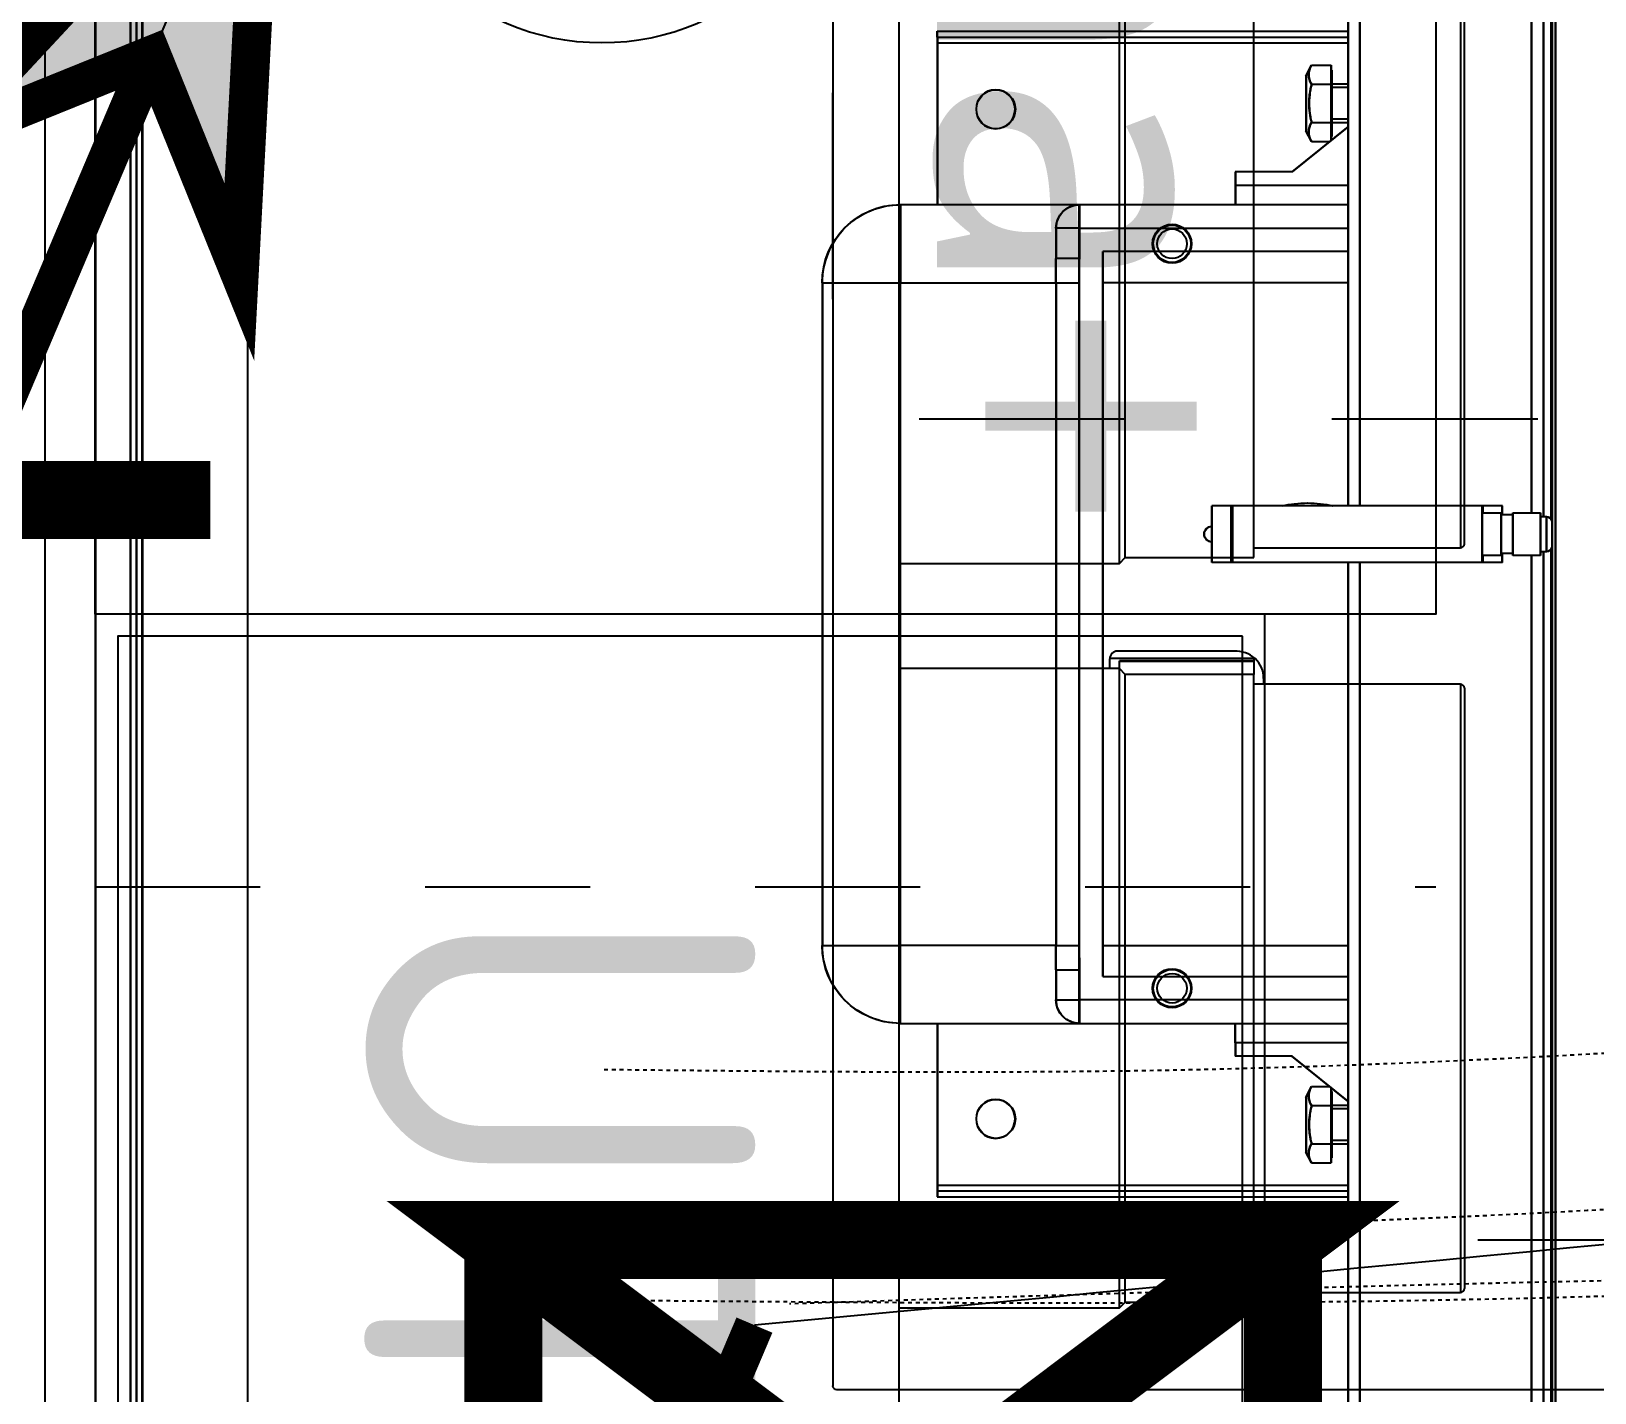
# Model space of a CAD drawing. Extents: x -2932 to 12371, y 2178 to 6224.
# Drawn here: x 6273.24 to 6313.35, y 4069.41 to 4104.34 of the extents above; entities that cross this region are included whole.
import ezdxf
from ezdxf import colors
from ezdxf.entities.mleader import LeaderData, LeaderLine
from ezdxf.math import Vec2, Vec3

# ---------------------------------------------------------------- set-up
doc = ezdxf.new("R2010")
doc.units = 0
doc.header["$PDMODE"] = 67
for name, pattern in [('ACAD_ISO02W100', [15, 12, -3]), ('prlm_ef', [0.165, 0.1, -0.065]), ('prlm_vmc', [0.282222, 0.141111, -0.141111]), ('Style de ligne -1', [0.41664, 0.20828, -0.20836])]:
    doc.linetypes.add(name, pattern=pattern)
doc.layers.get('0').update_dxf_attribs({"color": 252})
doc.layers.add('_GAZELEC-BOITE INCORPO', color=36, linetype='Continuous', lineweight=18)
doc.layers.add('_GAZELEC-RESERVATION', color=1, linetype='Continuous', lineweight=18)
for name, color, linetype in [('_GAZELEC-EAU CHAUDE', 1, 'Continuous'), ('B aménagement intérieur', 252, 'Continuous'), ('B Général', 252, 'Continuous'), ('C ANNOTATIONS-prestations', 252, 'Continuous'), ('F REMPLISSAGE-vert clair', 252, 'Continuous'), ('F REMPLISSAGE-vert foncé', 252, 'Continuous'), ('GAZ-FLECHE VMC', 93, 'Continuous'), ('GAZ-GAZ N-1', 202, 'Continuous'), ('MTI900_Alu', 252, 'Continuous'), ('prlm-CHAUFF', 30, 'Continuous'), ('prlm-EAU-EF', 161, 'Continuous'), ('prlm-EAU-EUEV', 25, 'Continuous'), ('prlm-MOD', 64, 'Continuous')]:
    doc.layers.add(name, color=color, linetype=linetype)
doc.layers.add('prlm-ZEROPLOT', color=254, linetype='Continuous', plot=False)
doc.styles.add('Arial', font='arial.ttf')
doc.styles.add('prlm-chauff', font='trebucbi.ttf', dxfattribs={"height": 18})
doc.styles.get("Standard").update_dxf_attribs({"font": 'isocp.shx', "height": 15})
doc.dimstyles.new('200', dxfattribs={"dimscale": 0.1, "dimtxt": 150, "dimasz": 25, "dimexe": 50, "dimexo": 50, "dimgap": 20, "dimtad": 1, "dimdec": 0, "dimdsep": 46, "dimtxsty": 'Arial', "dimblk1": 'DOTBLANK', "dimblk2": 'DOTBLANK', "dimsah": 1, "dimcen": 25, "dimclrd": 5, "dimclre": 5, "dimadec": 0, "dimazin": 0, "dimtfac": 1, "dimtdec": 0, "dimtmove": 0, "dimatfit": 3, "dimldrblk": 'DOTBLANK', "dimfxl": 50, "dimtolj": 1, "dimtzin": 0, "dimarcsym": 0})

# ---------------------------------------------------------------- blocks, each defined once
blk = doc.blocks.new('A n1.200_wc-2')
at = {"layer": 'B Général', "linetype": 'Continuous'}
for p, q in [((-24.9, 0.1), (24.9, 0.1)), ((25, -20.1), (25, 0))]:
    blk.add_line(p, q, dxfattribs=at)
blk.add_arc((24.9, 0), 0.1, 0, 90, dxfattribs=at)
blk = doc.blocks.new('A n1.Groupe-6-1')
at = {"layer": 'B Général', "linetype": 'Style de ligne -1', "ltscale": 25.4, "flags": 128}
blk.add_lwpolyline([(-35.4, 7.6), (35.6, 7.6), (35.6, -32.4), (-35.4, -32.4)], close=True, dxfattribs=at)
at = {"layer": 'B Général', "xscale": -1, "rotation": 270}
blk.add_blockref('A n1.200_wc-2', (35.5, 7.5), dxfattribs=at)
blk = doc.blocks.new('A n1.WC-plan-PMR')
at = {"layer": 'B Général'}
blk.add_blockref('A n1.Groupe-6-1', (0, 0), dxfattribs=at)
blk = doc.blocks.new('A n1.T4 A32_A33 (2D)')
at = {"layer": 'B Général', "linetype": 'Continuous'}
blk.add_line((-638.1, 251.635), (-638.1, 160.635), dxfattribs=at)
at = {"layer": 'F REMPLISSAGE-vert clair'}
blk.add_line((-639.4, 251.635), (-639.4, 159.335), dxfattribs=at)
at = {"layer": 'F REMPLISSAGE-vert foncé'}
blk.add_line((-639.4, 251.635), (-639.4, 159.335), dxfattribs=at)
at = {"layer": 'F REMPLISSAGE-vert foncé', "linetype": 'Continuous'}
blk.add_line((-638.1, 251.635), (-638.1, 160.635), dxfattribs=at)
at = {"layer": 'B Général', "rotation": 180}
blk.add_blockref('A n1.WC-plan-PMR', (-583.58, 219.235), dxfattribs=at)
blk = doc.blocks.new('A n1.G 100_80')
at = {"layer": 'B Général', "linetype": 'Continuous', "flags": 128}
blk.add_lwpolyline([(9.5, -45), (9.5, 45), (48.52, 45), (48.52, -45)], close=True, dxfattribs=at)
at = {"layer": 'C ANNOTATIONS-prestations'}
for p, q in [((46.87, 43.75), (46.87, -43.75)), ((46.97, -43.75), (46.97, 43.75)), ((9.5, 42.25), (9.5, -42.25)), ((10.55, 41.05), (10.55, -41.05)), ((10.7, 41), (10.7, -41)), ((41.65, 2.775), (41.65, 40.287)), ((41.95, 2.775), (41.95, 40.274)), ((10.4, 39.6), (10.4, -39.6)), ((46.35, 2.6), (46.35, 36.034)), ((46.65, 35.974), (46.65, 2.5)), ((46.85, 31.75), (46.85, 2.433)), ((31.1, 14.8), (31.1, 14.95)), ((31.1, 14.8), (41.65, 14.8)), ((31.1, 14.8), (31.1, 14.65)), ((31.1, 14.65), (31.1, 10.5)), ((31.1, 14.65), (41.65, 14.65)), ((40.56, 13.8), (40.704, 14.082)), ((40.704, 14.082), (41.2, 14.082)), ((41.2, 14.082), (41.2, 13.836)), ((40.56, 13.8), (40.56, 12.4)), ((41.2, 13.95), (41.22, 13.95)), ((41.2, 13.836), (41.2, 13.591)), ((41.22, 13.95), (41.22, 12.25)), ((40.704, 13.591), (41.2, 13.591)), ((41.2, 13.591), (41.2, 13.1)), ((41.22, 13.6), (41.65, 13.6)), ((41.65, 13.508), (41.22, 13.508)), ((41.2, 13.1), (41.2, 12.609)), ((41.65, 12.504), (40.205, 11.342)), ((40.704, 12.609), (41.2, 12.609)), ((41.2, 12.609), (41.2, 12.364)), ((41.65, 12.692), (41.22, 12.692)), ((41.65, 12.6), (41.22, 12.6)), ((40.704, 12.119), (40.56, 12.4)), ((40.704, 12.119), (41.171, 12.119)), ((41.2, 12.364), (41.2, 12.142)), ((41.22, 12.25), (41.2, 12.25)), ((38.75, 11.342), (38.75, 11)), ((40.205, 11.342), (38.75, 11.342)), ((38.75, 11), (41.65, 11)), ((38.75, 11), (38.75, 10.5)), ((34.75, 10.5), (30.15, 10.5)), ((30.15, 10.5), (30.15, 8.5)), ((41.65, 10.5), (34.75, 10.5)), ((34.75, 9.9), (34.75, 10.5)), ((34.15, 9.9), (34.15, 9.125)), ((34.75, 9.9), (34.15, 9.9)), ((34.75, 9.9), (41.65, 9.9)), ((34.75, 9.125), (34.75, 9.9)), ((35.35, -9.3), (35.35, 9.3)), ((41.65, 9.3), (35.35, 9.3)), ((34.15, 8.5), (34.15, 9.125)), ((34.75, 9.125), (34.15, 9.125)), ((28.15, 8.5), (28.15, -8.5)), ((28.15, 8.5), (30.15, 8.5)), ((30.15, -8.5), (30.15, 8.5)), ((30.15, 8.5), (34.15, 8.5)), ((34.15, 8.5), (34.15, -8.5)), ((34.15, 8.5), (34.742, 8.5)), ((34.742, -8.5), (34.742, 8.5)), ((41.65, 8.5), (35.35, 8.5)), ((38.65, 2.775), (38.15, 2.775)), ((38.15, 1.325), (38.15, 2.775)), ((38.65, 1.325), (38.65, 2.775)), ((38.675, 2.775), (38.65, 2.775)), ((38.675, 2.775), (38.675, 1.325)), ((45.075, 2.775), (38.675, 2.775)), ((45.075, 2.775), (45.075, 1.325)), ((45.1, 2.775), (45.075, 2.775)), ((45.075, 2.6), (45.575, 2.6)), ((45.6, 2.775), (45.1, 2.775)), ((45.1, 2.6), (45.1, 2.775)), ((45.575, 1.5), (45.575, 2.6)), ((45.575, 2.55), (45.875, 2.55)), ((45.6, 2.55), (45.6, 2.775)), ((45.875, 1.5), (45.875, 2.6)), ((45.875, 2.6), (46.575, 2.6)), ((46.575, 2.6), (46.575, 1.5)), ((46.575, 2.5), (46.725, 2.5)), ((46.725, 2.5), (46.725, 1.6)), ((46.85, 1.667), (46.85, -31.75)), ((38.65, 1.325), (38.15, 1.325)), ((38.675, 1.325), (38.65, 1.325)), ((45.075, 1.325), (38.675, 1.325)), ((41.65, -40.287), (41.65, 1.325)), ((41.95, -40.274), (41.95, 1.325)), ((45.575, 1.5), (45.075, 1.5)), ((45.1, 1.325), (45.075, 1.325)), ((45.1, 1.325), (45.1, 1.5)), ((45.6, 1.325), (45.1, 1.325)), ((45.875, 1.55), (45.575, 1.55)), ((45.6, 1.325), (45.6, 1.55)), ((46.575, 1.5), (45.875, 1.5)), ((46.35, -36.044), (46.35, 1.5)), ((46.725, 1.6), (46.575, 1.6)), ((46.65, 1.6), (46.65, -35.984)), ((28.15, -8.5), (30.15, -8.5)), ((34.15, -8.5), (30.15, -8.5)), ((30.15, -10.5), (30.15, -8.5)), ((34.15, -9.124), (34.15, -8.5)), ((34.15, -8.5), (34.742, -8.5)), ((35.35, -8.5), (41.65, -8.5)), ((34.15, -9.124), (34.15, -9.9)), ((34.15, -9.124), (34.75, -9.124)), ((34.75, -9.9), (34.75, -9.124)), ((35.35, -9.3), (41.65, -9.3)), ((34.15, -9.9), (34.75, -9.9)), ((41.65, -9.9), (34.75, -9.9)), ((34.75, -10.5), (34.75, -9.9)), ((30.15, -10.5), (34.75, -10.5)), ((31.1, -10.5), (31.1, -14.65)), ((34.75, -10.5), (41.65, -10.5)), ((38.75, -11), (38.75, -10.5)), ((41.65, -11), (38.75, -11)), ((38.75, -11), (38.75, -11.342)), ((40.205, -11.342), (38.75, -11.342)), ((41.65, -12.504), (40.205, -11.342)), ((40.56, -12.4), (40.704, -12.118)), ((40.56, -12.4), (40.56, -13.8)), ((40.704, -12.118), (41.171, -12.118)), ((41.2, -12.142), (41.2, -12.364)), ((41.2, -12.25), (41.22, -12.25)), ((41.2, -12.364), (41.2, -12.609)), ((41.22, -12.25), (41.22, -13.95)), ((40.704, -12.609), (41.2, -12.609)), ((41.2, -12.609), (41.2, -13.1)), ((41.22, -12.6), (41.65, -12.6)), ((41.65, -12.692), (41.22, -12.692)), ((41.2, -13.1), (41.2, -13.591)), ((40.704, -13.591), (41.2, -13.591)), ((41.2, -13.591), (41.2, -13.836)), ((41.65, -13.508), (41.22, -13.508)), ((41.65, -13.6), (41.22, -13.6)), ((40.704, -14.081), (40.56, -13.8)), ((41.2, -13.836), (41.2, -14.081)), ((41.22, -13.95), (41.2, -13.95)), ((40.704, -14.081), (41.2, -14.081)), ((31.1, -14.65), (31.1, -14.8)), ((31.1, -14.65), (41.65, -14.65)), ((31.1, -14.8), (41.65, -14.8)), ((31.1, -14.8), (31.1, -14.95)), ((31.1, -14.95), (41.65, -14.95))]:
    blk.add_line(p, q, dxfattribs=at)
at = {"layer": 'C ANNOTATIONS-prestations', "flags": 128}
for points in [[(40.704, 13.591, -0.132797), (40.637, 13.836, -0.132797), (40.704, 14.082)], [(40.704, 12.119, -0.132797), (40.637, 12.364, -0.132797), (40.704, 12.609)], [(28.15, 8.5, -0.198912), (28.736, 9.914, -0.198912), (30.15, 10.5)], [(34.15, 9.9, -0.198912), (34.326, 10.324, -0.198912), (34.75, 10.5)], [(39.95, 2.775, -0.057544), (40.6, 2.85, -0.057544), (41.25, 2.775)], [(46.725, 2.5, -0.16547), (46.816, 2.469, -0.16547), (46.87, 2.388)], [(38.15, 1.85, -0.414214), (37.95, 2.05, -0.414214), (38.15, 2.25)], [(46.87, 1.712, -0.16547), (46.816, 1.631, -0.16547), (46.725, 1.6)], [(30.15, -10.5, -0.198912), (28.736, -9.914, -0.198912), (28.15, -8.5)], [(34.75, -10.5, -0.198912), (34.326, -10.324, -0.198912), (34.15, -9.9)], [(40.704, -12.609, -0.132797), (40.637, -12.364, -0.132797), (40.704, -12.118)], [(40.704, -14.081, -0.132797), (40.637, -13.836, -0.132797), (40.704, -13.591)]]:
    blk.add_lwpolyline(points, format="xyb", dxfattribs=at)
blk.add_lwpolyline([(34.75, -9.124), (34.742, -8.506), (34.742, -8.5)], dxfattribs=at)
at = {"layer": 'C ANNOTATIONS-prestations'}
for centre in [(32.6, 12.95), (32.6, -12.95)]:
    blk.add_circle(centre, 0.5, dxfattribs=at)
for points in [[(40.704, 13.591), (40.575, 13.098), (40.702, 12.615), (40.703, 12.612), (40.704, 12.609)], [(34.742, 8.5), (34.746, 8.812), (34.75, 9.118), (34.75, 9.121), (34.75, 9.125)], [(40.704, -12.609), (40.575, -13.102), (40.702, -13.585), (40.703, -13.588), (40.704, -13.591)]]:
    blk.add_open_spline(points, degree=2, knots=[0, 0, 0, 1, 1, 2, 2, 2], dxfattribs=at)
blk = doc.blocks.new('xi.thema+')
at = {"layer": 'prlm-CHAUFF', "color": 7, "linetype": 'prlm_vmc', "ltscale": 30}
for points in [[(-27.9, 0), (-27.9, 34.4)], [(27.9, 0), (27.9, 34.4)]]:
    blk.add_lwpolyline(points, dxfattribs=at)
at = {"layer": 'prlm-CHAUFF', "color": 0}
blk.add_lwpolyline([(-20.9, 0), (-20.9, 34.4), (20.9, 34.4), (20.9, 0)], close=True, dxfattribs=at)
for radius in [6.25, 4]:
    blk.add_circle((0, 13), radius, dxfattribs=at)
at = {"layer": 'prlm-CHAUFF', "color": 0, "insert": (0, 25.539), "char_height": 8, "width": 7.19706, "attachment_point": 5, "style": 'prlm-chauff'}
blk.add_mtext('thema+', dxfattribs=at)
blk = doc.blocks.new('A n0.MTI900_Alu_390')
at = {"layer": 'MTI900_Alu', "color": 1, "linetype": 'Continuous'}
for p, q in [((-4.225, 0), (4.225, 0)), ((-4.105, -0.105), (4.105, -0.105)), ((-4.1, -0.12), (4.1, -0.12)), ((-3.96, -0.09), (3.96, -0.09)), ((-0.85, -1.865), (0.85, -1.865)), ((-0.85, -1.865), (-0.85, -2.065)), ((0.85, -1.865), (0.85, -2.065)), ((-1.05, -2.525), (-1.05, -2.065)), ((-1.05, -2.065), (-0.85, -2.065)), ((0.85, -2.065), (-0.85, -2.065)), ((-0.85, -2.065), (-0.85, -2.465)), ((0.85, -2.465), (0.85, -2.065)), ((1.05, -2.065), (0.85, -2.065)), ((1.05, -2.065), (1.05, -2.525)), ((-1.495, -2.16), (-1.495, -3.215)), ((-1.48, -2.16), (-1.495, -2.16)), ((-1.48, -2.16), (-1.48, -3.215)), ((-1.48, -2.16), (-1.465, -2.16)), ((-1.465, -2.16), (-1.05, -2.16)), ((-1.465, -2.16), (-1.465, -3.215)), ((1.05, -2.16), (1.465, -2.16)), ((1.465, -2.16), (1.48, -2.16)), ((1.465, -2.16), (1.465, -3.215)), ((1.48, -2.16), (1.48, -3.215)), ((1.48, -2.16), (1.495, -2.16)), ((1.495, -2.16), (1.495, -3.215)), ((-0.99, -2.465), (-0.9124, -2.465)), ((-0.99, -2.525), (-0.99, -2.465)), ((-0.85, -2.465), (-0.9124, -2.465)), ((-0.9124, -2.525), (-0.9124, -2.465)), ((-0.85, -2.465), (0.85, -2.465)), ((-0.85, -2.465), (-0.85, -2.5242)), ((0.9124, -2.465), (0.85, -2.465)), ((0.85, -2.465), (0.85, -2.5242)), ((0.9124, -2.465), (0.99, -2.465)), ((0.9124, -2.465), (0.9124, -2.525)), ((0.99, -2.465), (0.99, -2.525)), ((-1.05, -3.215), (-1.05, -2.525)), ((-0.99, -2.525), (-1.05, -2.525)), ((-0.99, -2.525), (-0.99, -3.215)), ((-0.9124, -2.525), (-0.99, -2.525)), ((0.85, -2.5242), (-0.85, -2.5242)), ((0.99, -2.525), (0.9124, -2.525)), ((0.99, -3.215), (0.99, -2.525)), ((1.05, -2.525), (0.99, -2.525)), ((1.05, -2.525), (1.05, -3.215)), ((0.93, -2.585), (-0.93, -2.585)), ((-0.93, -3.215), (-0.93, -2.585)), ((-0.85, -3.215), (-0.85, -2.585)), ((0.85, -2.585), (0.85, -3.215)), ((0.93, -2.585), (0.93, -3.215)), ((-0.2775, -2.915), (-0.2775, -2.865)), ((-0.1325, -2.865), (-0.2775, -2.865)), ((-0.1325, -2.915), (-0.1325, -2.865)), ((-1.1342, -2.925), (-1.1, -2.925)), ((-1.1342, -3.0705), (-1.1342, -2.925)), ((-1.1, -2.925), (-1.1, -3.215)), ((-1.1, -2.925), (-1.05, -2.925)), ((-0.1325, -2.915), (-0.2775, -2.915)), ((-0.2775, -2.9175), (-0.2775, -2.915)), ((-0.2775, -2.9175), (-0.1325, -2.9175)), ((-0.2775, -3.5575), (-0.2775, -2.9175)), ((-0.1325, -2.9175), (-0.1325, -2.915)), ((-0.1325, -3.5575), (-0.1325, -2.9175)), ((1.1, -2.925), (1.05, -2.925)), ((1.1, -3.215), (1.1, -2.925)), ((1.1, -2.925), (1.1342, -2.925)), ((1.1342, -3.0705), (1.1342, -2.925)), ((-1.2504, -3.215), (-1.1342, -3.0705)), ((1.2504, -3.215), (1.1342, -3.0705)), ((-1.38, -3.106), (-1.4081, -3.1204)), ((-1.4081, -3.1204), (-1.4081, -3.17)), ((-1.38, -3.106), (-1.24, -3.106)), ((-1.3591, -3.1204), (-1.3591, -3.17)), ((-1.2609, -3.1204), (-1.2609, -3.17)), ((-1.2119, -3.1204), (-1.24, -3.106)), ((-1.2119, -3.1204), (-1.2119, -3.1671)), ((1.24, -3.106), (1.2119, -3.1204)), ((1.2119, -3.1204), (1.2119, -3.1671)), ((1.24, -3.106), (1.38, -3.106)), ((1.2609, -3.1204), (1.2609, -3.17)), ((1.3591, -3.1204), (1.3591, -3.17)), ((1.4081, -3.1204), (1.38, -3.106)), ((1.4081, -3.1204), (1.4081, -3.17)), ((-1.4081, -3.17), (-1.3836, -3.17)), ((-1.395, -3.17), (-1.395, -3.172)), ((-1.395, -3.172), (-1.225, -3.172)), ((-1.3836, -3.17), (-1.3591, -3.17)), ((-1.36, -3.172), (-1.36, -3.215)), ((-1.3591, -3.17), (-1.31, -3.17)), ((-1.3508, -3.215), (-1.3508, -3.172)), ((-1.31, -3.17), (-1.2609, -3.17)), ((-1.2692, -3.215), (-1.2692, -3.172)), ((-1.2609, -3.17), (-1.2364, -3.17)), ((-1.26, -3.215), (-1.26, -3.172)), ((-1.2364, -3.17), (-1.2142, -3.17)), ((-1.225, -3.172), (-1.225, -3.17)), ((1.2142, -3.17), (1.2364, -3.17)), ((1.225, -3.17), (1.225, -3.172)), ((1.225, -3.172), (1.395, -3.172)), ((1.2364, -3.17), (1.2609, -3.17)), ((1.26, -3.172), (1.26, -3.215)), ((1.2609, -3.17), (1.31, -3.17)), ((1.2692, -3.215), (1.2692, -3.172)), ((1.31, -3.17), (1.3591, -3.17)), ((1.3508, -3.215), (1.3508, -3.172)), ((1.3591, -3.17), (1.3836, -3.17)), ((1.36, -3.215), (1.36, -3.172)), ((1.3836, -3.17), (1.4081, -3.17)), ((1.395, -3.172), (1.395, -3.17)), ((-0.2775, -3.215), (-4.0287, -3.215)), ((-0.2775, -3.245), (-4.0274, -3.245)), ((4.0287, -3.215), (-0.1325, -3.215)), ((4.0274, -3.245), (-0.1325, -3.245)), ((-0.2775, -3.5575), (-0.1325, -3.5575)), ((-0.2775, -3.56), (-0.2775, -3.5575)), ((-0.2775, -3.61), (-0.2775, -3.56)), ((-0.26, -3.56), (-0.2775, -3.56)), ((-0.26, -3.5575), (-0.26, -3.6075)), ((-0.15, -3.6075), (-0.15, -3.5575)), ((-0.1325, -3.56), (-0.15, -3.56)), ((-0.1325, -3.56), (-0.1325, -3.5575)), ((-0.1325, -3.61), (-0.1325, -3.56)), ((-0.255, -3.61), (-0.2775, -3.61)), ((-0.15, -3.6075), (-0.26, -3.6075)), ((-0.255, -3.6075), (-0.255, -3.6375)), ((-0.155, -3.6375), (-0.155, -3.6075)), ((-0.1325, -3.61), (-0.155, -3.61)), ((-0.15, -3.6375), (-0.26, -3.6375)), ((-0.26, -3.6375), (-0.26, -3.7075)), ((-0.15, -3.7075), (-0.15, -3.6375)), ((-0.26, -3.685), (-3.6034, -3.685)), ((3.6044, -3.685), (-0.15, -3.685)), ((-3.5974, -3.715), (-0.25, -3.715)), ((-0.26, -3.7075), (-0.15, -3.7075)), ((-0.25, -3.7075), (-0.25, -3.7225)), ((-0.25, -3.7225), (-0.16, -3.7225)), ((-0.16, -3.7225), (-0.16, -3.7075)), ((-0.16, -3.715), (3.5984, -3.715)), ((-4.375, -3.737), (4.375, -3.737)), ((4.375, -3.747), (-4.375, -3.747)), ((-3.175, -3.735), (-0.2433, -3.735)), ((-0.1667, -3.735), (3.175, -3.735))]:
    blk.add_line(p, q, dxfattribs=at)
for centre in [(-1.295, -2.31), (1.295, -2.31)]:
    blk.add_circle(centre, 0.05, dxfattribs=at)
for centre, radius, start, end in [((-0.85, -2.065), 0.2, 90, 180), ((0.85, -2.065), 0.2, 0, 90), ((-0.99, -2.525), 0.06, 90, 180), ((0.99, -2.525), 0.06, 0, 90), ((-0.205, -2.865), 0.02, 0, 180), ((0, -3.11), 0.285, 166.8264, 193.1736), ((-1.3836, -3.1624), 0.0487, 59.7422, 120.2578), ((-1.2364, -3.1624), 0.0487, 59.7422, 120.2578), ((1.2364, -3.1624), 0.0487, 59.7422, 120.2578), ((1.3836, -3.1624), 0.0487, 59.7422, 120.2578), ((-0.235, -3.7225), 0.015, 180, 255.1649), ((-0.175, -3.7225), 0.015, 284.8351, 0)]:
    blk.add_arc(centre, radius, start, end, dxfattribs=at)
for points, knots in [([(-0.85, -2.5242), (-0.8604, -2.5242), (-0.8708, -2.5243), (-0.8916, -2.5247), (-0.902, -2.525), (-0.9124, -2.525)], [0, 0, 0, 0, 0.5, 0.5, 1, 1, 1, 1]), ([(0.9124, -2.525), (0.902, -2.525), (0.8916, -2.5247), (0.8708, -2.5243), (0.8604, -2.5242), (0.85, -2.5242)], [0, 0, 0, 0, 0.5, 0.5, 1, 1, 1, 1]), ([(-1.3591, -3.1204), (-1.3511, -3.1183), (-1.343, -3.1166), (-1.3306, -3.1149), (-1.3265, -3.1144), (-1.3182, -3.1138), (-1.3141, -3.1137), (-1.3017, -3.1137), (-1.2935, -3.1143), (-1.2772, -3.1166), (-1.269, -3.1183), (-1.2609, -3.1204)], [0, 0, 0, 0, 0.25, 0.25, 0.375, 0.375, 0.5, 0.5, 0.75, 0.75, 1, 1, 1, 1]), ([(1.2609, -3.1204), (1.269, -3.1183), (1.2772, -3.1166), (1.2935, -3.1143), (1.3017, -3.1137), (1.3141, -3.1137), (1.3182, -3.1138), (1.3265, -3.1144), (1.3306, -3.1149), (1.343, -3.1166), (1.3511, -3.1183), (1.3591, -3.1204)], [0, 0, 0, 0, 0.25, 0.25, 0.5, 0.5, 0.625, 0.625, 0.75, 0.75, 1, 1, 1, 1])]:
    blk.add_open_spline(points, degree=3, knots=knots, dxfattribs=at)
blk = doc.blocks.new('xi.uta-yzen-d')
at = {"layer": 'prlm-CHAUFF', "ltscale": 50}
for p, q in [((-17.3, 35.02), (-1.7, 35.02)), ((-1.8, 35.12), (-17.2, 35.12)), ((-1.7, 29.72), (-1.7, 35.02)), ((1.8, 35.02), (17.4, 35.02)), ((1.8, 35.02), (1.8, 29.72)), ((1.9, 35.12), (17.3, 35.12)), ((17.4, 29.72), (17.4, 35.02)), ((-1.45, 29.72), (-17.55, 29.72)), ((-1.45, 26.42), (-1.45, 29.72)), ((1.144, 29.72), (1.55, 29.72)), ((1.144, 29.72), (1.144, 26.02)), ((1.2, 29.72), (1.2, 26.27)), ((1.22, 29.72), (1.22, 26.27)), ((17.65, 29.72), (1.55, 29.72)), ((1.55, 29.72), (1.55, 26.42)), ((1.65, 29.97), (1.8, 29.97)), ((17.65, 26.42), (17.65, 29.72)), ((0.95, 29.216), (0.95, 26.22)), ((1.2, 28.42), (1.22, 28.42)), ((1.22, 28.07), (1.2, 28.07)), ((1.2, 27.693), (1.22, 27.693)), ((1.22, 27.343), (1.2, 27.343)), ((1.2, 27.293), (1.22, 27.293)), ((1.22, 27.193), (1.2, 27.193)), ((-1.3, 26.27), (-17.7, 26.27)), ((-1.45, 26.42), (-17.55, 26.42)), ((-1.3, 26.27), (-1.45, 26.42)), ((-1.3, 20.62), (-1.3, 26.27)), ((1.22, 26.27), (1.2, 26.27)), ((1.4, 26.27), (1.22, 26.27)), ((1.55, 26.42), (1.4, 26.27)), ((17.8, 26.27), (1.4, 26.27)), ((1.4, 26.27), (1.4, 20.62)), ((17.65, 26.42), (1.55, 26.42)), ((17.8, 26.27), (17.65, 26.42)), ((17.8, 20.62), (17.8, 26.27)), ((1.4, 26.02), (1.15, 26.02))]:
    blk.add_line(p, q, dxfattribs=at)
for points in [[(0, 30), (0, 0), (39, 0), (39, 30)], [(0.571, 29.429), (0.571, 0.571), (38.429, 0.571), (38.429, 29.429)], [(-40.5, 20.62), (-40.5, 3.9), (40.5, 3.9), (40.5, 20.62)]]:
    blk.add_lwpolyline(points, close=True, dxfattribs=at)
for centre, radius in [((-9.5, 27.62), 0.5), ((-9.5, 27.62), 0.48), ((9.6, 27.62), 0.5), ((9.6, 27.62), 0.48), ((-9.5, 27.62), 0.38), ((9.6, 27.62), 0.38)]:
    blk.add_circle(centre, radius, dxfattribs=at)
for centre, radius, start, end in [((-1.8, 35.02), 0.1, 0, 90), ((1.9, 35.02), 0.1, 90, 180), ((17.3, 35.02), 0.1, 0, 90), ((1.725, 29.24), 0.776, 138.5248, 181.7675), ((1.65, 29.27), 0.7, 90, 136.2731), ((1.15, 26.22), 0.2, 180, 268.3239), ((1.15, 26.22), 0.2, 268.3239, 270)]:
    blk.add_arc(centre, radius, start, end, dxfattribs=at)
for centre, major_axis, ratio, start_param, end_param in [((1.65, 28.959), (-0.45, 0), 0.974723, 5.983927, 6.283185), ((1.65, 28.603), (-0.45, 0), 0.974723, 5.983927, 6.283185), ((2.45, 28.603), (-1.25, 0), 0.146694, 0, 0.179125)]:
    blk.add_ellipse(centre, major_axis=major_axis, ratio=ratio, start_param=start_param, end_param=end_param, dxfattribs=at)
blk.add_open_spline([(1.218, 29.391), (1.214, 29.379), (1.211, 29.366), (1.203, 29.324), (1.2, 29.294), (1.2, 29.265)], degree=3, knots=[0.8185803, 0.8185803, 0.8185803, 0.8185803, 0.875, 0.875, 1, 1, 1, 1], dxfattribs=at)
at = {"layer": 'prlm-CHAUFF', "ltscale": 50, "insert": (7.303, 16.894), "char_height": 10, "width": 139.79252, "attachment_point": 1}
blk.add_mtext('UTA', dxfattribs=at)
blk = doc.blocks.new('xi.dchrob')
at = {"layer": 'prlm-ZEROPLOT', "color": 253, "linetype": 'ACAD_ISO02W100', "ltscale": 5}
for radius in [180, 120]:
    blk.add_circle((13.375, 0), radius, dxfattribs=at)
blk = doc.blocks.new('FLECHE1')
h = blk.add_hatch(color=256)
h.dxf.hatch_style = 1
h.paths.add_polyline_path([(495907.08, -370439.56), (495913.62, -370315.47), (495936.11, -370371.09), (495991.74, -370348.6)])
for p, q in [((495907.08, -370439.56), (496141.31, -369887.17)), ((495913.62, -370315.47), (495907.08, -370439.56)), ((495913.62, -370315.47), (495907.08, -370439.56)), ((495936.11, -370371.09), (495913.62, -370315.47)), ((495936.11, -370371.09), (495913.62, -370315.47)), ((495991.74, -370348.6), (495907.08, -370439.56)), ((495907.08, -370439.56), (495991.74, -370348.6)), ((495936.11, -370371.09), (495991.74, -370348.6)), ((495991.74, -370348.6), (495936.11, -370371.09)), ((495907.08, -370439.56), (495936.11, -370371.09))]:
    blk.add_line(p, q)
at = {"const_width": 10}
for points in [[(495936.11, -370371.09), (496141.31, -369887.17)], [(495907.08, -370439.56), (495913.62, -370315.47), (495936.11, -370371.09), (495991.74, -370348.6), (495907.08, -370439.56)]]:
    blk.add_lwpolyline(points, dxfattribs=at)
blk = doc.blocks.new('_DOTBLANK')
at = {"color": 0, "linetype": 'ByBlock'}
blk.add_line((-0.5, 0), (-1, 0), dxfattribs=at)
blk.add_circle((0, 0), 0.5, dxfattribs=at)
blk = doc.blocks.new('*D354')
at = {"layer": '_GAZELEC-BOITE INCORPO', "color": 5, "lineweight": -2, "transparency": 16777216}
for p, q in [((6310.353, 4134.389), (6350.926, 4134.389)), ((6345.926, 4075.835), (6345.926, 4131.889)), ((6310.353, 4073.335), (6350.926, 4073.335))]:
    blk.add_line(p, q, dxfattribs=at)
at = {"layer": 'Defpoints', "color": 0, "transparency": 16777216}
for p in [(6305.353, 4134.389), (6345.926, 4134.389), (6305.353, 4073.335)]:
    blk.add_point(p, dxfattribs=at)
at = {"layer": '_GAZELEC-BOITE INCORPO', "color": 5, "lineweight": -2, "transparency": 16777216, "xscale": 2.5, "yscale": 2.5, "zscale": 2.5}
for p, rotation in [((6345.926, 4134.389), 90), ((6345.926, 4073.335), 270)]:
    blk.add_blockref('_DOTBLANK', p, dxfattribs=dict(at, rotation=rotation))
at = {"layer": '_GAZELEC-BOITE INCORPO', "color": 0, "transparency": 16777216, "insert": (6336.267, 4103.862), "char_height": 15, "attachment_point": 5, "rotation": 90, "style": 'Arial'}
blk.add_mtext('\\A1;61', dxfattribs=at)
blk = doc.blocks.new('*D355')
at = {"layer": '_GAZELEC-BOITE INCORPO', "color": 5, "lineweight": -2, "transparency": 16777216}
for p, q in [((6310.353, 4073.335), (6351.067, 4073.335)), ((6346.067, 4070.835), (6346.067, 4044.589)), ((6310.353, 4042.089), (6351.067, 4042.089))]:
    blk.add_line(p, q, dxfattribs=at)
at = {"layer": 'Defpoints', "color": 0, "transparency": 16777216}
for p in [(6305.353, 4073.335), (6305.353, 4042.089), (6346.067, 4042.089)]:
    blk.add_point(p, dxfattribs=at)
at = {"layer": '_GAZELEC-BOITE INCORPO', "color": 5, "lineweight": -2, "transparency": 16777216, "xscale": 2.5, "yscale": 2.5, "zscale": 2.5}
for p, rotation in [((6346.067, 4073.335), 90), ((6346.067, 4042.089), 270)]:
    blk.add_blockref('_DOTBLANK', p, dxfattribs=dict(at, rotation=rotation))
at = {"layer": '_GAZELEC-BOITE INCORPO', "color": 0, "transparency": 16777216, "insert": (6336.404, 4057.712), "char_height": 15, "attachment_point": 5, "rotation": 90, "style": 'Arial'}
blk.add_mtext('\\A1;31', dxfattribs=at)
blk = doc.blocks.new('*D359')
at = {"layer": '_GAZELEC-BOITE INCORPO', "color": 5, "lineweight": -2, "transparency": 16777216}
for p, q in [((6269.388, 4134.389), (6380.742, 4134.389)), ((6375.742, 4037.174), (6375.742, 4131.889)), ((6269.388, 4034.674), (6380.742, 4034.674))]:
    blk.add_line(p, q, dxfattribs=at)
at = {"layer": 'Defpoints', "color": 0, "transparency": 16777216}
for p in [(6264.388, 4134.389), (6375.742, 4134.389), (6264.388, 4034.674)]:
    blk.add_point(p, dxfattribs=at)
at = {"layer": '_GAZELEC-BOITE INCORPO', "color": 5, "lineweight": -2, "transparency": 16777216, "xscale": 2.5, "yscale": 2.5, "zscale": 2.5}
for p, rotation in [((6375.742, 4134.389), 90), ((6375.742, 4034.674), 270)]:
    blk.add_blockref('_DOTBLANK', p, dxfattribs=dict(at, rotation=rotation))
at = {"layer": '_GAZELEC-BOITE INCORPO', "color": 0, "transparency": 16777216, "insert": (6366.083, 4084.531), "char_height": 15, "attachment_point": 5, "rotation": 90, "style": 'Arial'}
blk.add_mtext('\\A1;100', dxfattribs=at)

msp = doc.modelspace()

# ---------------------------------------------------------------- linework, layer by layer
at = {"layer": '_GAZELEC-BOITE INCORPO', "const_width": 2}
msp.add_lwpolyline([(6285.353, 4063.335), (6285.353, 4058.335), (6305.352, 4058.335), (6305.353, 4073.335), (6285.353, 4073.335), (6285.353, 4058.335), (6305.353, 4073.335), (6285.353, 4073.334), (6305.352, 4058.335)], dxfattribs=at)
at = {"layer": '_GAZELEC-EAU CHAUDE', "linetype": 'prlm_ef'}
for points in [[(6287.935, 4077.709), (6303.293, 4077.709), (6393.366, 4077.709), (6519.149, 3984.823), (6608.789, 3960.088), (6643.812, 3960.088), (6672.157, 3960.088), (6690.81, 3960.088), (6726.748, 3975.327), (6741.084, 4012.164), (6741.918, 4046.673)], [(6288.135, 4071.789), (6309.129, 4071.789), (6348.47, 4074.036), (6368.76, 4075.114), (6392.97, 4071.196), (6419.554, 4058.451), (6448.185, 4034.698), (6477.53, 4006.845), (6511.897, 3978.39), (6572.708, 3955.65), (6635.474, 3951.622), (6710.831, 3951.622), (6736.037, 3951.622), (6854.383, 3936.434), (6903.705, 3931.011), (6933.333, 3930.392)]]:
    msp.add_spline(points, degree=3, dxfattribs=at)
at = {"layer": 'GAZ-GAZ N-1'}
msp.add_spline([(6222.477, 4235.61), (6246.663, 4235.61), (6259.641, 4235.61), (6362.408, 4199.81), (6391.446, 4166.228), (6403.564, 4128.509), (6404.87, 4109.881), (6401.056, 4091.922), (6366.429, 4078.754), (6291.793, 4071.148)], degree=3, dxfattribs=at)
at = {"layer": 'prlm-EAU-EF', "linetype": 'prlm_ef'}
msp.add_spline([(5177.95, 4446.021), (5161.915, 4446.021), (5147.881, 4444.816), (5128.005, 4440.018), (5117.471, 4435.532), (5107.41, 4429.929), (5098.117, 4419.339), (5094.045, 4411.188), (5091.225, 4386.156), (5089.873, 4366.145), (5088.273, 4338.718), (5083.861, 4301.678), (5083.861, 4277.262), (5095.259, 4241.911), (5119.325, 4217.845), (5169.547, 4213.631), (5218.287, 4222.862), (5249.142, 4231.11), (5276.964, 4233.829), (5369.753, 4210.309), (5430.536, 4195.63), (5478.15, 4191.823), (5567.143, 4191.823), (5693.92, 4191.823), (5989.915, 4191.823), (6151.093, 4191.823), (6235.036, 4191.823), (6295.309, 4191.823), (6306.79, 4191.823), (6315.4, 4191.823), (6355.583, 4183.805), (6384.284, 4163.409), (6398.635, 4124.212), (6393.532, 4087.564), (6354.195, 4072.367), (6335.868, 4072.367), (6292.694, 4071.692)], degree=3, dxfattribs=at)
for points, knots in [([(6287.891, 4073.709), (6290.786, 4073.677), (6293.695, 4073.645), (6298.609, 4073.644), (6300.601, 4073.657), (6305.042, 4073.74), (6307.491, 4073.823), (6312.393, 4074.045), (6314.848, 4074.183), (6322.219, 4074.654), (6327.138, 4075.039), (6341.058, 4076.116), (6350.007, 4076.791), (6367.387, 4077.154), (6375.814, 4076.84), (6386.362, 4075.194), (6388.885, 4074.697), (6393.401, 4073.589), (6395.413, 4073.009), (6399.396, 4071.7), (6401.364, 4070.97), (6407.208, 4068.572), (6411.023, 4066.694), (6423.314, 4059.765), (6431.533, 4053.716), (6447.73, 4040.207), (6455.707, 4032.751), (6471.848, 4017.559), (6480.014, 4009.825), (6497.019, 3995.218), (6505.86, 3988.343), (6518.204, 3980.686), (6521.163, 3978.987), (6527.167, 3975.795), (6530.214, 3974.302), (6539.47, 3970.114), (6545.795, 3967.713), (6564.57, 3961.745), (6577.302, 3959.135), (6594.585, 3957.056), (6599.085, 3956.648), (6606.928, 3956.149), (6610.276, 3956.005), (6616.942, 3955.834), (6620.263, 3955.804), (6630.196, 3955.816), (6636.78, 3955.961), (6646.393, 3956.134), (6649.44, 3956.183), (6658.775, 3956.281), (6665.047, 3956.277), (6672.402, 3956.081), (6673.541, 3956.044), (6675.839, 3955.968), (6676.995, 3955.93), (6680.49, 3955.831), (6682.854, 3955.789), (6686.828, 3955.85), (6688.413, 3955.909), (6691.649, 3956.128), (6693.299, 3956.292), (6696.6, 3956.734), (6698.253, 3957.011), (6703.195, 3958.014), (6706.467, 3958.913), (6713.705, 3961.517), (6717.614, 3963.377), (6723.008, 3966.826), (6724.723, 3968.082), (6727.45, 3970.393), (6728.513, 3971.389), (6731.542, 3974.544), (6733.313, 3976.842), (6736.412, 3981.704), (6737.742, 3984.27), (6741.121, 3992.09), (6742.656, 3997.587), (6744.235, 4005.71), (6744.638, 4008.316), (6745.961, 4018.942), (6746.183, 4026.751), (6746.118, 4038.569), (6746.017, 4042.683), (6745.916, 4046.771)], [0, 0, 0, 0, 8.718439, 8.718439, 14.602675, 14.602675, 21.745122, 21.745122, 28.887568, 28.887568, 43.172461, 43.172461, 69.487779, 69.487779, 95.803096, 95.803096, 104.278094, 104.278094, 111.285708, 111.285708, 118.293323, 118.293323, 132.308552, 132.308552, 164.17901, 164.17901, 196.049469, 196.049469, 227.919928, 227.919928, 259.790386, 259.790386, 269.591732, 269.591732, 279.393077, 279.393077, 298.995769, 298.995769, 336.625103, 336.625103, 349.840593, 349.840593, 359.696941, 359.696941, 369.553289, 369.553289, 389.265986, 389.265986, 398.4222, 398.4222, 417.360195, 417.360195, 420.829959, 420.829959, 424.299724, 424.299724, 431.239252, 431.239252, 435.75495, 435.75495, 440.347643, 440.347643, 444.940337, 444.940337, 454.125725, 454.125725, 465.848734, 465.848734, 471.675944, 471.675944, 475.676429, 475.676429, 483.677401, 483.677401, 491.678372, 491.678372, 507.273387, 507.273387, 514.612808, 514.612808, 537.481747, 537.481747, 549.887179, 549.887179, 549.887179, 549.887179]), ([(6288.1, 4067.789), (6292.196, 4067.752), (6296.304, 4067.716), (6303.36, 4067.718), (6306.302, 4067.737), (6317.357, 4067.935), (6325.441, 4068.326), (6337.276, 4069.12), (6341.041, 4069.406), (6346.426, 4069.847), (6348.051, 4069.985), (6351.289, 4070.265), (6352.898, 4070.406), (6357.698, 4070.796), (6360.861, 4071.012), (6365.765, 4071.145), (6367.53, 4071.151), (6371.047, 4071.047), (6372.806, 4070.94), (6378.077, 4070.452), (6381.579, 4069.905), (6388, 4068.496), (6390.929, 4067.688), (6396.69, 4065.769), (6399.525, 4064.659), (6406.617, 4061.487), (6410.799, 4059.239), (6417.877, 4054.831), (6420.835, 4052.78), (6426.616, 4048.433), (6429.439, 4046.14), (6435.147, 4041.261), (6438.029, 4038.666), (6443.11, 4033.979), (6445.32, 4031.905), (6449.731, 4027.751), (6451.929, 4025.669), (6458.517, 4019.41), (6462.897, 4015.223), (6469.838, 4008.617), (6472.385, 4006.2), (6479.954, 3999.059), (6485.038, 3994.32), (6493.292, 3987.215), (6496.324, 3984.719), (6502.111, 3980.267), (6504.842, 3978.285), (6510.086, 3974.762), (6512.58, 3973.2), (6517.659, 3970.242), (6520.246, 3968.842), (6528.13, 3964.874), (6533.548, 3962.536), (6544.594, 3958.444), (6550.221, 3956.687), (6560.616, 3953.968), (6565.365, 3952.921), (6575.943, 3950.982), (6581.767, 3950.181), (6593.408, 3948.975), (6599.225, 3948.569), (6610.398, 3948.032), (6615.755, 3947.883), (6625.801, 3947.703), (6630.494, 3947.661), (6644.535, 3947.551), (6653.89, 3947.496), (6672.599, 3947.444), (6681.953, 3947.445), (6696.84, 3947.507), (6702.371, 3947.543), (6711.31, 3947.625), (6714.717, 3947.665), (6721.505, 3947.726), (6724.89, 3947.745), (6731.005, 3947.716), (6733.739, 3947.681), (6739.194, 3947.539), (6741.92, 3947.433), (6750.097, 3947.022), (6755.547, 3946.622), (6771.894, 3945.118), (6782.791, 3943.712), (6805.074, 3940.424), (6816.461, 3938.525), (6835.909, 3935.308), (6843.954, 3933.985), (6868.153, 3930.275), (6884.38, 3928.139), (6903.819, 3926.986), (6906.892, 3926.848), (6913.027, 3926.641), (6916.09, 3926.572), (6923.881, 3926.447), (6928.602, 3926.419), (6933.309, 3926.392)], [0, 0, 0, 0, 12.285317, 12.285317, 21.043013, 21.043013, 45.136866, 45.136866, 56.396634, 56.396634, 61.255727, 61.255727, 66.11482, 66.11482, 75.833007, 75.833007, 81.363432, 81.363432, 86.893857, 86.893857, 97.954707, 97.954707, 107.442531, 107.442531, 116.930355, 116.930355, 131.621765, 131.621765, 142.772861, 142.772861, 153.923956, 153.923956, 165.676504, 165.676504, 174.781007, 174.781007, 183.885509, 183.885509, 202.094514, 202.094514, 212.603818, 212.603818, 233.161564, 233.161564, 244.708547, 244.708547, 254.586445, 254.586445, 263.146827, 263.146827, 271.70721, 271.70721, 288.827975, 288.827975, 305.908222, 305.908222, 320.04873, 320.04873, 337.316863, 337.316863, 354.584996, 354.584996, 370.529365, 370.529365, 384.552447, 384.552447, 412.598611, 412.598611, 440.644775, 440.644775, 457.214658, 457.214658, 467.418015, 467.418015, 477.621371, 477.621371, 485.918196, 485.918196, 494.215021, 494.215021, 510.808672, 510.808672, 543.995972, 543.995972, 578.594421, 578.594421, 602.928009, 602.928009, 651.595186, 651.595186, 660.718626, 660.718626, 669.842065, 669.842065, 683.953936, 683.953936, 683.953936, 683.953936])]:
    msp.add_open_spline(points, degree=3, knots=knots, dxfattribs=at)
at = {"layer": 'prlm-EAU-EUEV', "const_width": 2}
msp.add_lwpolyline([(6239.747, 4079.829), (6239.747, 4076.277), (6243.3, 4072.724), (6248.989, 4072.724), (6268.583, 4092.318), (6277.83, 4092.318)], dxfattribs=at)

# ---------------------------------------------------------------- block references
at = {"layer": 'B aménagement intérieur'}
for name, p in [('A n1.T4 A32_A33 (2D)', (6912.988, 3882.754)), ('A n1.G 100_80', (6265.388, 4089.389))]:
    msp.add_blockref(name, p, dxfattribs=at)
at = {"layer": 'GAZ-FLECHE VMC', "xscale": 0.1, "yscale": 0.1, "zscale": 0.1, "rotation": 179.9998799651404}
msp.add_blockref('FLECHE1', (55869.861, -32933.486), dxfattribs=at)
at = {"layer": 'GAZ-GAZ N-1', "xscale": 0.1, "yscale": 0.1, "zscale": 0.1}
msp.add_blockref('FLECHE1', (-43322.338, 41059.866), dxfattribs=at)
at = {"layer": 'prlm-CHAUFF'}
for name, p, rotation in [('xi.thema+', (6274.879, 4110.289), 270.0001899573389), ('xi.uta-yzen-d', (6274.888, 4089.389), 270)]:
    msp.add_blockref(name, p, dxfattribs=dict(at, rotation=rotation))
at = {"layer": 'prlm-CHAUFF', "xscale": -9.999999999999975, "yscale": 9.999999999999975, "zscale": 9.999999999999975, "rotation": 90.00011533977086}
msp.add_blockref('A n0.MTI900_Alu_390', (6274.879, 4089.389), dxfattribs=at)
at = {"layer": 'prlm-MOD', "rotation": 270}
msp.add_blockref('xi.dchrob', (6264.988, 4036.18), dxfattribs=at)

# ---------------------------------------------------------------- dimensions: what is measured, and where the dimension line sits
at = {"layer": '_GAZELEC-BOITE INCORPO'}
for base, p1, p2, picture, middle in [((6375.742, 4134.389), (6264.388, 4034.674), (6264.388, 4134.389), '*D359', (6366.083, 4084.531)), ((6345.926, 4134.389), (6305.353, 4073.335), (6305.353, 4134.389), '*D354', (6336.267, 4103.862)), ((6346.067, 4042.089), (6305.353, 4073.335), (6305.353, 4042.089), '*D355', (6336.404, 4057.712))]:
    dim = msp.add_linear_dim(base=base, p1=p1, p2=p2, angle=90, dimstyle='200', dxfattribs=at)
    dim.commit()
    dim.dimension.update_dxf_attribs({"geometry": picture, "text_midpoint": middle})

# ---------------------------------------------------------------- leaders
at = {"layer": '_GAZELEC-RESERVATION', "color": 6}
ml = msp.add_multileader_mtext('Standard', dxfattribs=at)
ml.set_content('résa n°21\\P800X400 en dalle haute', color=6)
ml.set_leader_properties()
ml.build(insert=Vec2(0, 0))
ml.multileader.update_dxf_attribs({"has_text_frame": 1, "arrow_head_size": 8, "scale": 20})
ctx = ml.context
ctx.base_point, ctx.scale, ctx.char_height, ctx.arrow_head_size, ctx.landing_gap_size, ctx.plane_origin = Vec3(5933.277, 4177.007), 20, 8, 8, 4, Vec3(6058.026, 4361.728)
notes = []
notes.append((ctx, [(0, (1, 1, 0), (6060.662, 4177.007), (-1, 0), 8.984, [(0, [(6135.065, 4098.845)], 0, [])])]))
ctx.mtext.insert, ctx.mtext.width, ctx.mtext.flow_direction = Vec3(5937.277, 4181.007), 156.88504, 5
for ctx, leaders in notes:
    for number, flags, end, landing, length, lines in leaders:
        leader = LeaderData()
        leader.index, (leader.has_last_leader_line, leader.has_dogleg_vector, leader.attachment_direction) = number, flags
        leader.last_leader_point, leader.dogleg_vector, leader.dogleg_length = Vec3(end), Vec3(landing), length
        for number, points, colour, breaks in lines:
            line = LeaderLine()
            line.index, line.vertices, line.color, line.breaks = number, Vec3.list(points), colors.encode_raw_color(colour), breaks
            leader.lines.append(line)
        ctx.leaders.append(leader)

doc.saveas('drawing.dxf')
